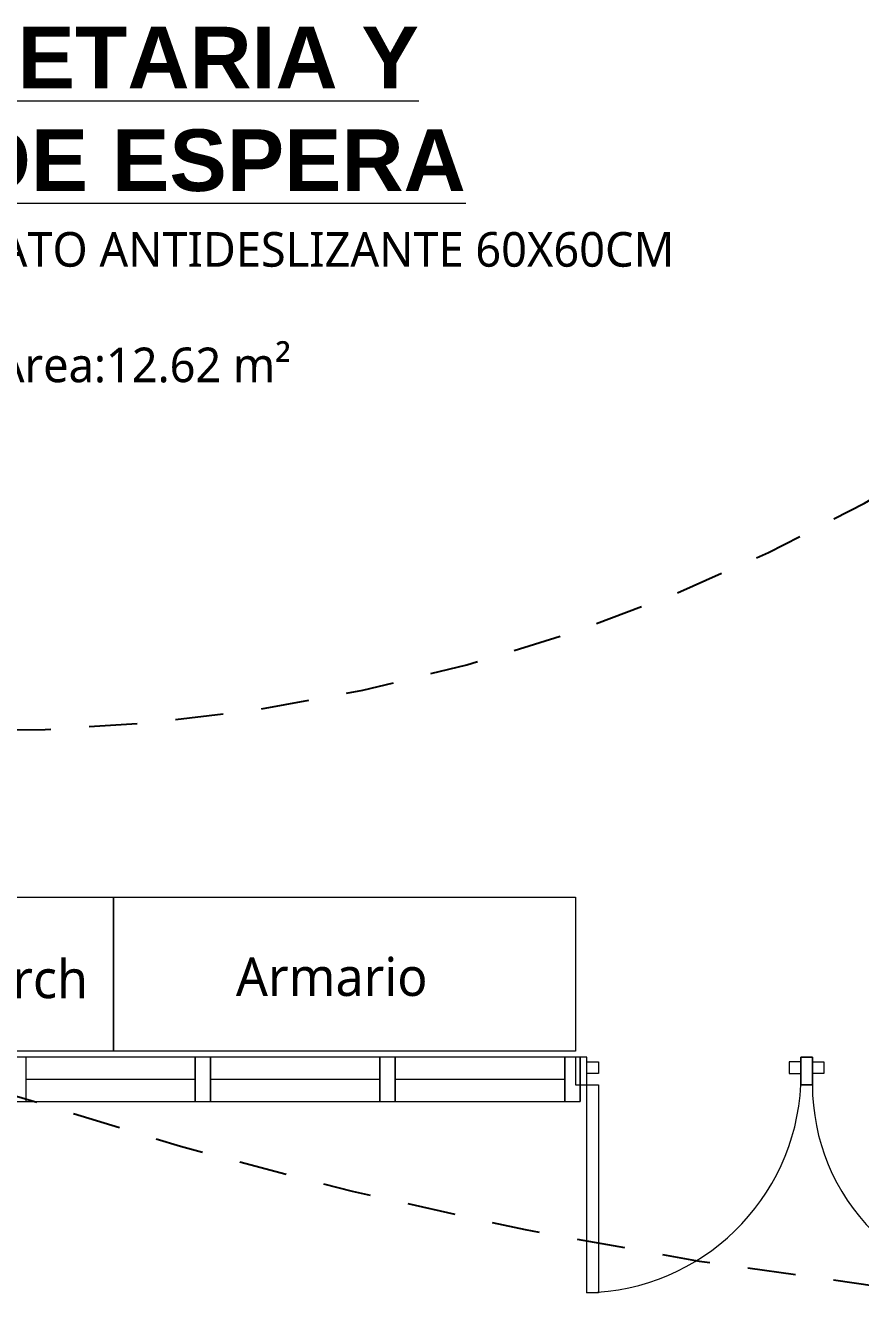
# Model space of a CAD drawing. Header units: metres. Extents: x -17 to 101, y 0 to 79.
# Drawn here: x 63.33 to 65.498, y 22.271 to 25.629 of the extents above; entities that cross this region are included whole.
import ezdxf

# ---------------------------------------------------------------- set-up
doc = ezdxf.new("R2010")
doc.units = ezdxf.units.M
doc.linetypes.add('HIDDEN2', pattern=[0.1875, 0.125, -0.0625])
doc.layers.add('Cotas varias El', color=253, linetype='Continuous', lineweight=13)
doc.layers.add('TOMACORRIENTE', color=5, linetype='HIDDEN2', lineweight=30)
doc.styles.add('Generales', font='trebuc.ttf', dxfattribs={"height": 0.1})
doc.styles.add('Santa Rosa 1 50', font='trebuc.ttf')

msp = doc.modelspace()

# ---------------------------------------------------------------- linework, layer by layer
at = {"layer": 'Cotas varias El', "linetype": 'Continuous'}
for p, q in [((63.3295, 22.9489), (63.2895, 22.9489)), ((63.3295, 22.9489), (63.3295, 22.8339)), ((63.7912, 22.9489), (63.3295, 22.9489)), ((63.7912, 22.9489), (63.3295, 22.9489)), ((63.7697, 22.8339), (63.7697, 22.9489)), ((63.8097, 22.9489), (63.7697, 22.9489)), ((63.7697, 22.9489), (63.7697, 22.8339)), ((63.7697, 22.8339), (63.7697, 22.9489)), ((63.8097, 22.9489), (63.7697, 22.9489)), ((63.7697, 22.9489), (63.7697, 22.8339)), ((63.8097, 22.8339), (63.8097, 22.9489)), ((63.8097, 22.9489), (63.8097, 22.8339)), ((64.2714, 22.9489), (63.8097, 22.9489)), ((64.2714, 22.9489), (63.8097, 22.9489)), ((64.2498, 22.8339), (64.2498, 22.9489)), ((64.2898, 22.9489), (64.2498, 22.9489)), ((64.2498, 22.9489), (64.2498, 22.8339)), ((64.2498, 22.8339), (64.2498, 22.9489)), ((64.2898, 22.9489), (64.2498, 22.9489)), ((64.2498, 22.9489), (64.2498, 22.8339)), ((64.2898, 22.8339), (64.2898, 22.9489)), ((64.2898, 22.9489), (64.2898, 22.8339)), ((64.7515, 22.9489), (64.2898, 22.9489)), ((64.7515, 22.9489), (64.2898, 22.9489)), ((64.73, 22.8339), (64.73, 22.9489)), ((64.77, 22.9489), (64.73, 22.9489)), ((64.73, 22.9489), (64.73, 22.8339)), ((64.73, 22.8339), (64.73, 22.9489)), ((64.77, 22.9489), (64.73, 22.9489)), ((64.73, 22.9489), (64.73, 22.8339)), ((64.77, 22.8339), (64.77, 22.9489)), ((64.77, 22.9489), (64.77, 22.8339)), ((63.7697, 22.8914), (63.3295, 22.8914)), ((63.7697, 22.8914), (63.3295, 22.8914)), ((64.2498, 22.8914), (63.8097, 22.8914)), ((64.2498, 22.8914), (63.8097, 22.8914)), ((64.73, 22.8914), (64.2898, 22.8914)), ((64.73, 22.8914), (64.2898, 22.8914)), ((63.2895, 22.8339), (63.3295, 22.8339)), ((63.3295, 22.8339), (63.7912, 22.8339)), ((63.3295, 22.8339), (63.7912, 22.8339)), ((63.7697, 22.8339), (63.8097, 22.8339)), ((63.7697, 22.8339), (63.8097, 22.8339)), ((63.8097, 22.8339), (64.2714, 22.8339)), ((63.8097, 22.8339), (64.2714, 22.8339)), ((64.2498, 22.8339), (64.2898, 22.8339)), ((64.2498, 22.8339), (64.2898, 22.8339)), ((64.2898, 22.8339), (64.7515, 22.8339)), ((64.2898, 22.8339), (64.7515, 22.8339)), ((64.73, 22.8339), (64.77, 22.8339)), ((64.73, 22.8339), (64.77, 22.8339))]:
    msp.add_line(p, q, dxfattribs=at)
at = {"layer": 'Cotas varias El'}
for points in [[(63.5577, 22.9644), (63.1577, 22.9644), (63.1577, 23.3644), (63.5577, 23.3644), (63.5577, 22.9644)], [(63.5577, 23.3644), (64.7577, 23.3644), (64.7577, 22.9644), (63.5577, 22.9644), (63.5577, 23.3644)]]:
    msp.add_lwpolyline(points, dxfattribs=at)
at = {"layer": 'Cotas varias El', "linetype": 'Continuous'}
for points in [[(64.7877, 22.9489), (64.7577, 22.9489), (64.7577, 22.8769), (64.7877, 22.8769)], [(64.7877, 22.9369), (64.8177, 22.9369), (64.8177, 22.9069), (64.7877, 22.9069)], [(65.3438, 22.9369), (65.3138, 22.9369), (65.3138, 22.9069), (65.3438, 22.9069)], [(65.3738, 22.9489), (65.3438, 22.9489), (65.3438, 22.8769), (65.3738, 22.8769)], [(65.3438, 22.9489), (65.3738, 22.9489), (65.3738, 22.8769), (65.3438, 22.8769)], [(65.3738, 22.9369), (65.4038, 22.9369), (65.4038, 22.9069), (65.3738, 22.9069)], [(64.7877, 22.8769), (64.8177, 22.8769), (64.8177, 22.3369), (64.7877, 22.3369)]]:
    msp.add_lwpolyline(points, close=True, dxfattribs=at)
for centre, radius, start, end in [((64.7761, 22.9053), 0.5684, 271.1653, 357.1437), ((65.9137, 22.8768), 0.5399, 179.984, 270.016)]:
    msp.add_arc(centre, radius, start, end, dxfattribs=at)
at = {"layer": 'TOMACORRIENTE', "lineweight": 25}
for centre, radius, start, end in [((63.2119, 28.5612, 0.0849), 4.7636, 251.7474, 305.6554), ((66.9418, 34.0293), 11.7584, 242.87067, 278.90779)]:
    msp.add_arc(centre, radius, start, end, dxfattribs=at)

# ---------------------------------------------------------------- texts
at = {"layer": 'Cotas varias El'}
for s, width, heights, insert, char_height, attachment_point, style in [('\\pi1.9703;{\\fSwis721 Ex BT|b1|i0|c0|p34;\\H0.76555x;\\LSECRETARIA Y \\P\\pi1.7939;SALA DE ESPERA\\H1.3062x;\\P\\pi1.6449;\\fTrebuchet MS|b0|i0|c0|p34;\\H0.43062x;\\lPISO PORCELANATO ANTIDESLIZANTE 60X60CM\\P\\pi2.9295;\\P\\pi2.5345;Area:12.62 m²}', 5.859027, [0], (60.7167, 25.6262), 0.209, 1, 'Santa Rosa 1 50'), ('Arch', 0.115, [0.1165], (63.491, 23.2023), 0.1, 3, 'Generales'), ('Armario ', 0.115, [0.1165], (64.3736, 23.208), 0.1, 3, 'Generales')]:
    msp.add_mtext_dynamic_manual_height_columns(s, width=width, gutter_width=1, heights=heights, dxfattribs=dict(at, insert=insert, char_height=char_height, attachment_point=attachment_point, style=style))

doc.saveas('drawing.dxf')
